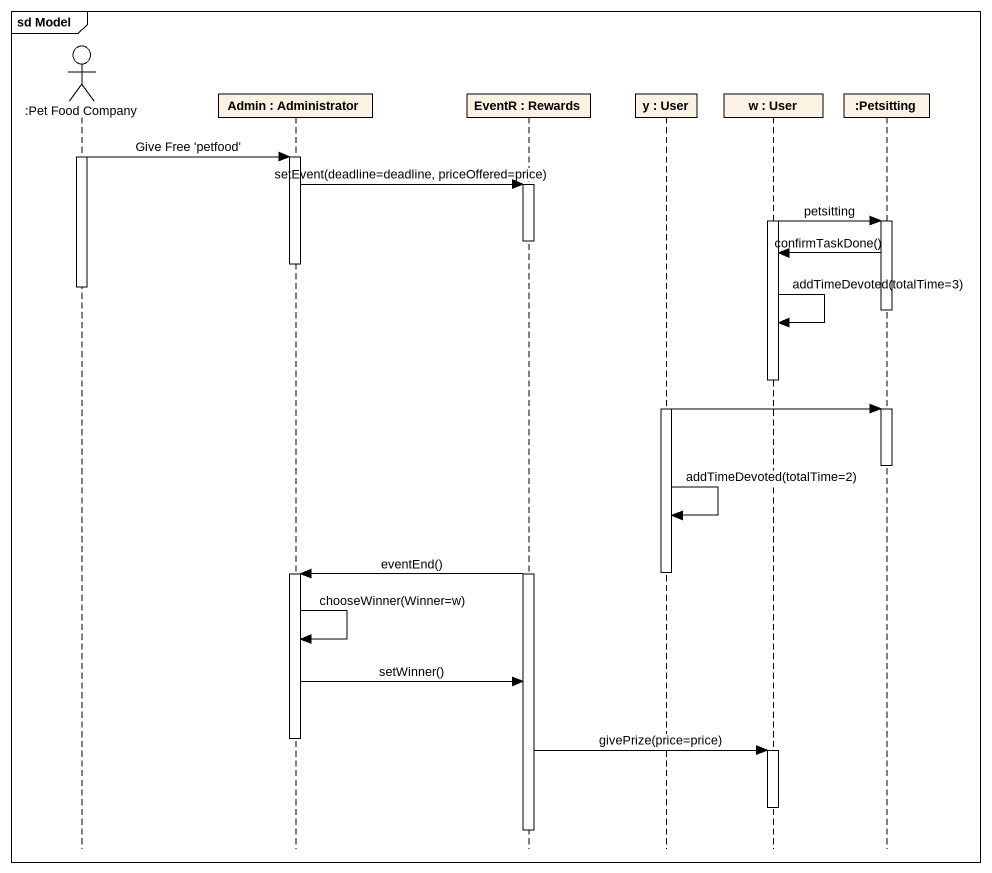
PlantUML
@startuml
mainframe sd Model
hide footbox
actor ":Pet Food Company" as Pet_Food_Company
participant "Admin : Administrator" as Admin
participant "EventR : Rewards" as EventR
participant "y : User" as y
participant "w : User" as w
participant ":Petsitting" as Petsitting

activate Pet_Food_Company
Pet_Food_Company -> Admin : Give Free 'petfood'
activate Admin
Admin -> EventR : setEvent(deadline=deadline, priceOffered=price)
activate EventR
activate w
w -> Petsitting : petsitting
activate Petsitting
deactivate EventR
Petsitting -> w : confirmTaskDone()
deactivate Admin
deactivate Pet_Food_Company
deactivate Petsitting
w -> w : addTimeDevoted(totalTime=3)
deactivate w
activate y
y -> Petsitting
activate Petsitting
deactivate Petsitting
y -> y : addTimeDevoted(totalTime=2)
deactivate y
activate EventR
EventR -> Admin : eventEnd()
activate Admin
Admin -> Admin : chooseWinner(Winner=w)
Admin -> EventR : setWinner()
deactivate Admin
EventR -> w : givePrize(price=price)
activate w
deactivate w
deactivate EventR
@enduml
